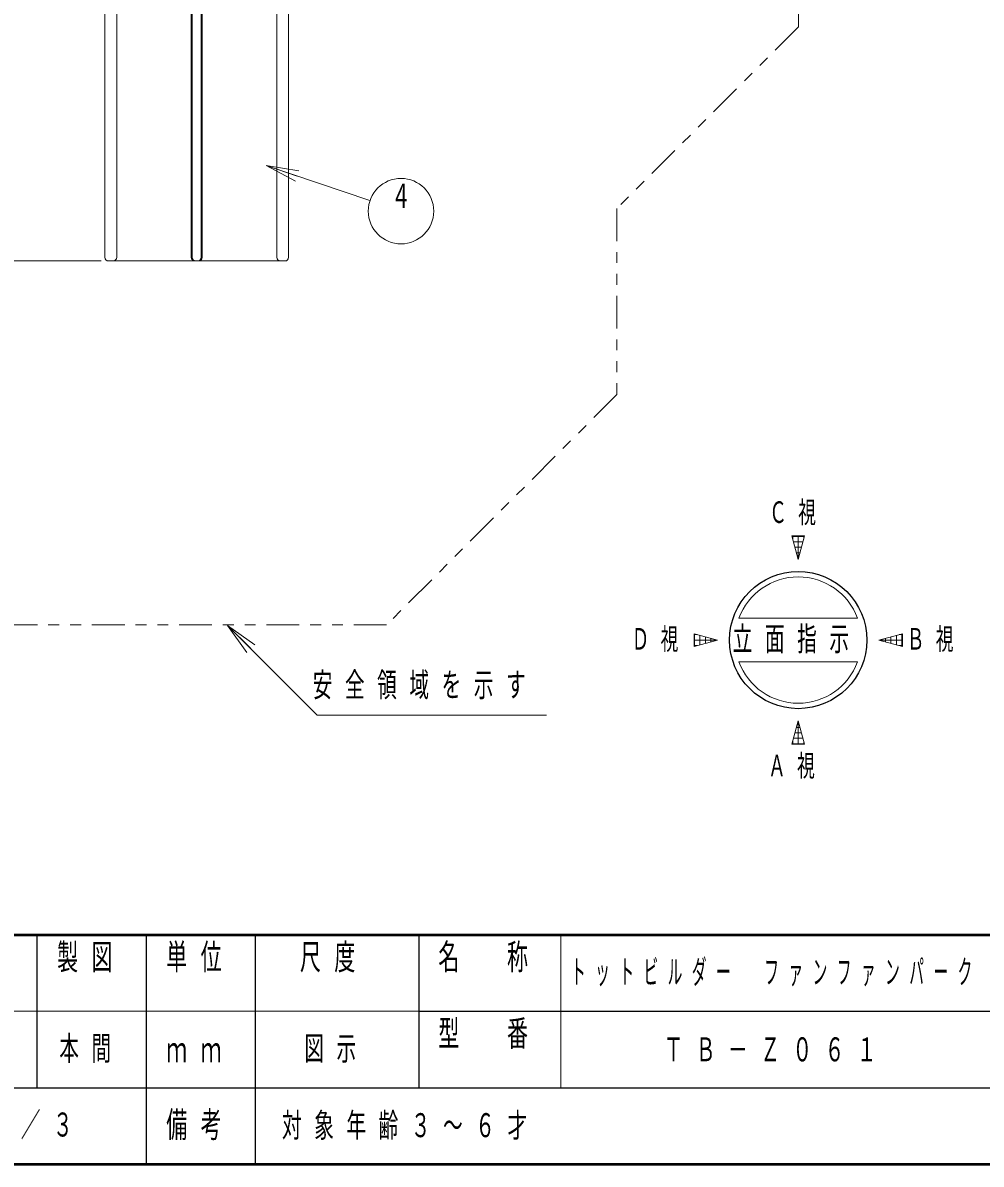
# Model space of a CAD drawing. Units: millimetres on the paper, scale 1:60. Extents: x -385 to 0, y -594 to 267.
# Drawn here: x -223.8 to -136, y 0 to 104.5 of the extents above; entities that cross this region are included whole.
import ezdxf
from ezdxf.enums import TextEntityAlignment as Align

# ---------------------------------------------------------------- set-up
doc = ezdxf.new("R2010")
doc.units = ezdxf.units.MM
doc.linetypes.add('USER3', pattern=[8, 3, -1, 1, -1, 1, -1])
for name, color, linetype, lineweight in [('1_60', 7, 'Continuous', 25), ('NAKAMURA図枠', 7, 'Continuous', 13), ('図面情報', 7, 'Continuous', 13)]:
    doc.layers.add(name, color=color, linetype=linetype, lineweight=lineweight)
doc.styles.add('ＭＳ ゴシック', font='')
doc.styles.get('ＭＳ ゴシック').set_extended_font_data('MS Gothic')

msp = doc.modelspace()

# ---------------------------------------------------------------- linework, layer by layer
at = {"layer": '1_60', "linetype": 'USER3', "lineweight": 13}
for p, q in [((-152.733, 137.764), (-152.733, 104.17)), ((-152.733, 104.17), (-169.356, 87.547)), ((-169.356, 87.547), (-169.356, 70.503)), ((-169.356, 70.503), (-190.459, 49.4)), ((-190.459, 49.4), (-225.254, 49.4))]:
    msp.add_line(p, q, dxfattribs=at)
at = {"layer": '1_60', "lineweight": 13}
for p, q in [((-216.273, 83.066), (-216.273, 114.317)), ((-215.19, 83.066), (-215.19, 114.317)), ((-208.356, 83.066), (-208.356, 114.317)), ((-208.273, 83.066), (-208.273, 114.317)), ((-207.439, 83.066), (-207.439, 114.317)), ((-207.356, 83.066), (-207.356, 114.317)), ((-200.523, 83.066), (-200.523, 114.317)), ((-199.439, 83.066), (-199.439, 114.317)), ((-198.813, 90.033), (-201.496, 91.466)), ((-201.496, 91.466), (-198.494, 90.981)), ((-201.496, 91.466), (-198.653, 90.507)), ((-201.496, 91.466), (-191.983, 88.256)), ((-216.606, 82.734), (-352.273, 82.734)), ((-217.023, 82.734), (-352.273, 82.734)), ((-207.606, 82.733), (-215.94, 82.733)), ((-208.106, 82.733), (-199.773, 82.733)), ((-203.255, 46.876), (-205.023, 49.351)), ((-205.023, 49.351), (-202.548, 47.583)), ((-205.023, 49.351), (-202.902, 47.23))]:
    msp.add_line(p, q, dxfattribs=at)
msp.add_lwpolyline([(-205.023, 49.351), (-196.814, 41.142), (-175.814, 41.142)], dxfattribs=at)
msp.add_circle((-189.14, 87.296), 3, dxfattribs=at)
for centre, start, end in [((-215.94, 83.066), 180, 270), ((-215.523, 83.066), 270, 0), ((-208.023, 83.066), 180, 270), ((-207.939, 83.066), 180, 270), ((-207.773, 83.066), 270, 0), ((-207.689, 83.066), 270, 0), ((-200.189, 83.066), 180, 270), ((-199.773, 83.066), 270, 0)]:
    msp.add_arc(centre, 0.333, start, end, dxfattribs=at)
at = {"layer": 'NAKAMURA図枠', "lineweight": 50}
for p, q in [((-385, 21), (0, 21)), ((-385, 0), (0, 0))]:
    msp.add_line(p, q, dxfattribs=at)
at = {"layer": 'NAKAMURA図枠', "color": 211, "lineweight": 25}
for p, q in [((-222.5, 21), (-222.5, 7)), ((-212.5, 21), (-212.5, 0)), ((-202.5, 21), (-202.5, 7)), ((-187.5, 21), (-187.5, 7)), ((-187.5, 14), (-70, 14)), ((-242.5, 7), (0, 7))]:
    msp.add_line(p, q, dxfattribs=at)
at = {"layer": 'NAKAMURA図枠'}
for p, q in [((-174.5, 21), (-174.5, 7)), ((-242.5, 14), (-187.5, 14))]:
    msp.add_line(p, q, dxfattribs=at)
at = {"layer": 'NAKAMURA図枠', "lineweight": 25}
msp.add_line((-202.5, 7), (-202.5, 0), dxfattribs=at)
at = {"layer": '図面情報'}
for p, q in [((-152.171, 57.555), (-153.328, 57.555)), ((-152.749, 55.395), (-153.328, 57.555)), ((-153.316, 57.509), (-152.183, 57.509)), ((-153.249, 57.261), (-153.249, 57.555)), ((-152.171, 57.555), (-152.75, 55.395)), ((-152.749, 55.395), (-152.749, 57.555)), ((-152.249, 57.261), (-152.249, 57.555)), ((-153.182, 57.009), (-152.317, 57.009)), ((-153.048, 56.509), (-152.451, 56.509)), ((-152.914, 56.009), (-152.585, 56.009)), ((-152.78, 55.509), (-152.719, 55.509)), ((-158.179, 50.009), (-147.32, 50.009)), ((-162.295, 47.43), (-162.295, 48.588)), ((-160.135, 48.009), (-162.295, 48.588)), ((-162.295, 48.509), (-162.001, 48.509)), ((-162.249, 47.443), (-162.249, 48.576)), ((-161.749, 47.577), (-161.749, 48.442)), ((-161.249, 47.711), (-161.249, 48.308)), ((-160.749, 47.845), (-160.749, 48.174)), ((-145.364, 48.009), (-143.204, 48.588)), ((-144.749, 47.845), (-144.749, 48.174)), ((-144.249, 47.711), (-144.249, 48.308)), ((-143.749, 47.577), (-143.749, 48.442)), ((-143.498, 48.509), (-143.204, 48.509)), ((-143.249, 47.443), (-143.249, 48.576)), ((-143.204, 47.43), (-143.204, 48.588)), ((-162.295, 47.43), (-160.135, 48.009)), ((-162.295, 48.009), (-160.135, 48.009)), ((-162.295, 47.509), (-162.001, 47.509)), ((-160.249, 47.979), (-160.249, 48.04)), ((-143.204, 47.43), (-145.364, 48.009)), ((-145.364, 48.009), (-143.204, 48.009)), ((-145.249, 47.979), (-145.249, 48.04)), ((-143.498, 47.509), (-143.204, 47.509)), ((-158.179, 46.009), (-147.32, 46.009)), ((-153.328, 38.464), (-152.749, 40.624)), ((-152.914, 40.009), (-152.585, 40.009)), ((-152.78, 40.509), (-152.719, 40.509)), ((-152.749, 40.623), (-152.171, 38.464)), ((-152.749, 38.464), (-152.749, 40.623)), ((-153.249, 38.464), (-153.249, 38.757)), ((-153.182, 39.009), (-152.317, 39.009)), ((-153.048, 39.509), (-152.451, 39.509)), ((-152.249, 38.464), (-152.249, 38.757)), ((-153.328, 38.464), (-152.171, 38.464)), ((-153.316, 38.509), (-152.183, 38.509))]:
    msp.add_line(p, q, dxfattribs=at)
at = {"layer": '図面情報', "lineweight": 25}
msp.add_circle((-152.749, 48.009), 6.286, dxfattribs=at)
at = {"layer": '図面情報'}
for start, end in [(20.22325, 159.77675), (200.22325, 339.77675)]:
    msp.add_arc((-152.749, 48.009), 5.786, start, end, dxfattribs=at)

# ---------------------------------------------------------------- texts
at = {"layer": '1_60', "style": 'ＭＳ ゴシック', "width": 0.6}
msp.add_text('４', height=2.199, dxfattribs=at).set_placement((-189.14, 89.796), align=Align.TOP_CENTER)
at = {"layer": '1_60', "insert": (-197.23, 43.792), "char_height": 2.199, "attachment_point": 4, "style": 'ＭＳ ゴシック'}
msp.add_mtext('\\T1.64;\\W0.6;安全領域を示す', dxfattribs=at)
at = {"layer": 'NAKAMURA図枠', "color": 4, "char_height": 2.346, "style": 'ＭＳ ゴシック'}
for s, insert, attachment_point in [('\\T1.64;\\W0.6;製図', (-217.5, 20.167), 2), ('\\T1.64;\\W0.6;単位', (-207.5, 20.167), 2), ('\\T1.64;\\W0.6;尺度', (-195.25, 20.167), 2), ('\\T1.64;\\W0.6;名\u3000称', (-181, 20.167), 2), ('\\T1.64;\\W0.6;型\u3000番', (-181, 13.167), 2), ('\\T1.64;\\W0.6;ｍｍ', (-207.5, 10.5), 5), ('\\T1.64;\\W0.6;備考', (-207.5, 3.5), 5)]:
    msp.add_mtext(s, dxfattribs=dict(at, insert=insert, attachment_point=attachment_point))
at = {"layer": '図面情報', "style": 'ＭＳ ゴシック'}
for s, insert, char_height, attachment_point in [('\\T1.64;\\W0.6;Ｃ視', (-152.749, 59.615), 1.979, 5), ('\\T1.64;\\W0.6;Ｄ視', (-165.355, 48.009), 1.979, 5), ('\\T1.64;\\W0.6;立面指示', (-158.749, 48.009), 2.199, 4), ('\\T1.64;\\W0.6;Ｂ視', (-140.144, 48.009), 1.979, 5), ('\\T1.64;\\W0.6;Ａ視', (-152.85, 36.403), 1.979, 5), ('\\T1.64;\\W0.45;トットビルダー\u3000ファンファンパーク', (-154.75, 17.5), 2.199, 5), ('\\T1.64;\\W0.6;本間', (-217.5, 10.5), 2.199, 5), ('\\T1.64;\\W0.6;図示', (-198, 10.5), 2.199, 4), ('\\T1.64;\\W0.6;ＴＢ－Ｚ０６１', (-154.75, 10.5), 2.199, 5), ('\\T1.64;\\W0.6;１／３', (-222.5, 3.5), 2.199, 5), ('\\T1.64;\\W0.6;対象年齢３～６才', (-188.238, 3.449), 2.199, 5)]:
    msp.add_mtext(s, dxfattribs=dict(at, insert=insert, char_height=char_height, attachment_point=attachment_point))

doc.saveas('drawing.dxf')
